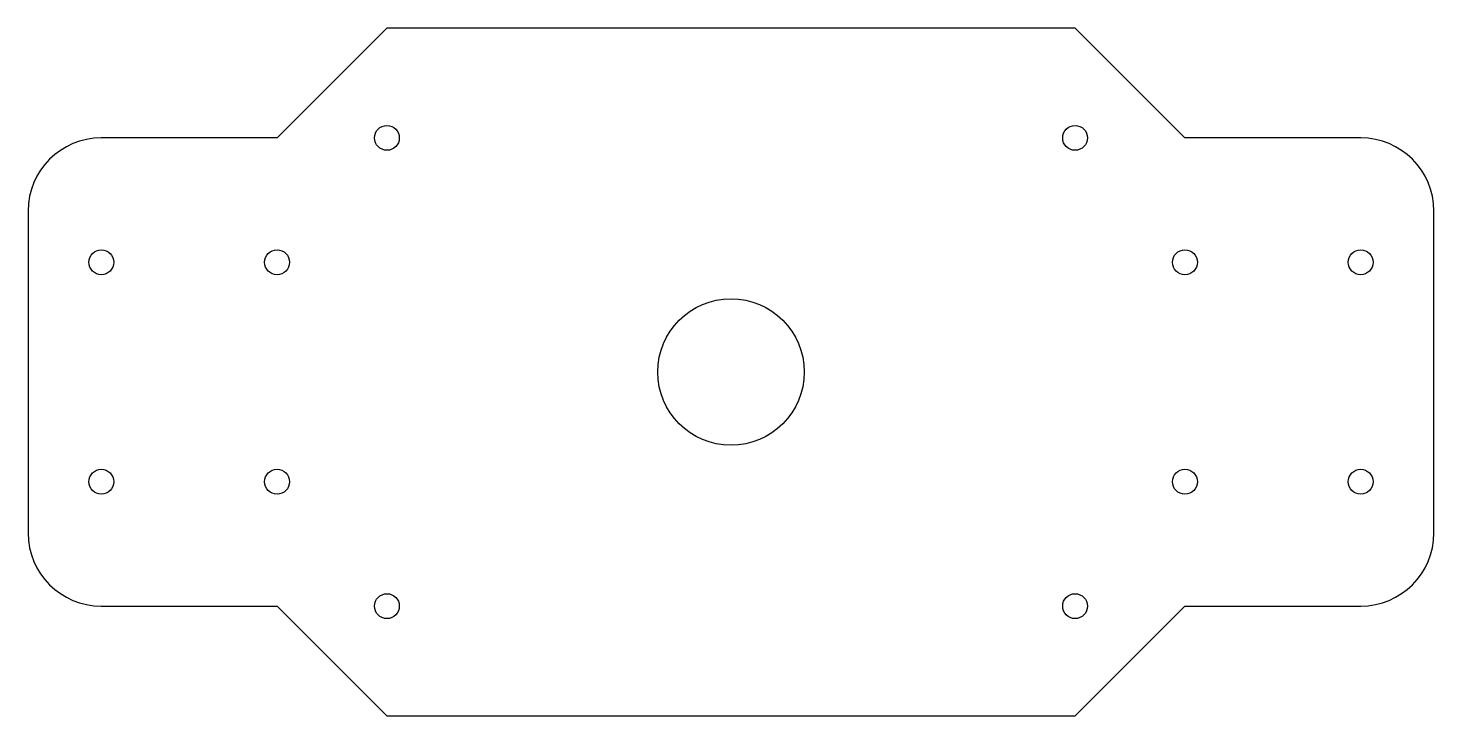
# Model space of a CAD drawing. Header units: millimetres. Extents: x -96 to 96, y -94 to 0.
import ezdxf

# ---------------------------------------------------------------- set-up
doc = ezdxf.new("R2010")
doc.units = ezdxf.units.MM

msp = doc.modelspace()

# ---------------------------------------------------------------- linework, layer by layer
at = {"color": 7, "linetype": 'Continuous', "lineweight": 25}
for p, q in [((-47, 0.45), (-62, -14.55)), ((47, 0.45), (-47, 0.45)), ((62, -14.55), (47, 0.45)), ((-62, -14.55), (-86, -14.55)), ((86, -14.55), (62, -14.55)), ((-96, -24.55), (-96, -68.55)), ((96, -68.55), (96, -24.55)), ((-86, -78.55), (-62, -78.55)), ((-62, -78.55), (-47, -93.55)), ((47, -93.55), (62, -78.55)), ((62, -78.55), (86, -78.55)), ((-47, -93.55), (47, -93.55))]:
    msp.add_line(p, q, dxfattribs=at)
for centre, radius in [((-47, -14.55), 1.7), ((47, -14.55), 1.7), ((-86, -31.55), 1.7), ((-62, -31.55), 1.7), ((62, -31.55), 1.7), ((86, -31.55), 1.7), ((0, -46.55), 10), ((-86, -61.55), 1.7), ((-62, -61.55), 1.7), ((62, -61.55), 1.7), ((86, -61.55), 1.7), ((-47, -78.55), 1.7), ((47, -78.55), 1.7)]:
    msp.add_circle(centre, radius, dxfattribs=at)
for centre, start, end in [((-86, -24.55), 90, 180), ((86, -24.55), 0, 90), ((-86, -68.55), 180, 270), ((86, -68.55), 270, 0)]:
    msp.add_arc(centre, 10, start, end, dxfattribs=at)

doc.saveas('drawing.dxf')
